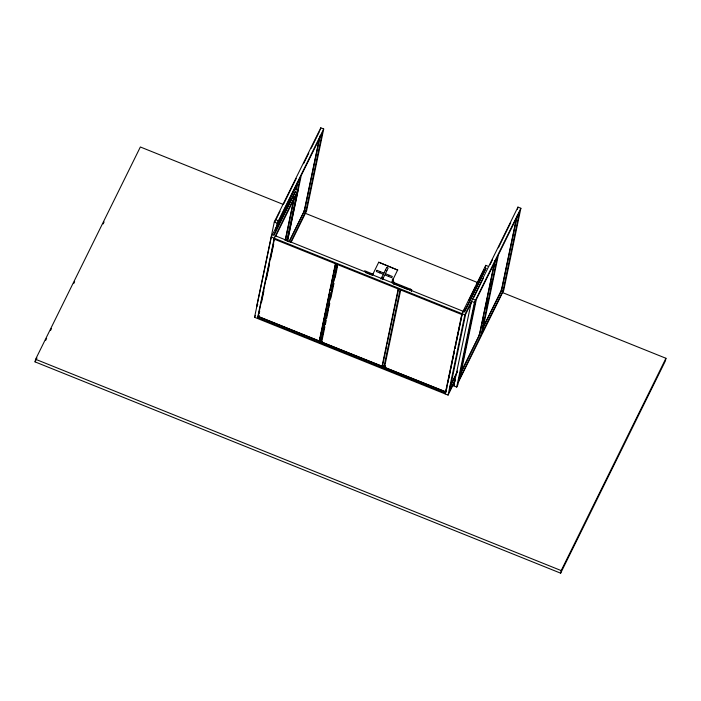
<?xml version="1.0" encoding="UTF-8"?>
<svg xmlns="http://www.w3.org/2000/svg" width="701" height="701" viewBox="0 0 701 701"><rect width="100%" height="100%" fill="white"/><g stroke="black" fill="none" stroke-linecap="round" stroke-linejoin="round"><path stroke-width="1.05" d="M502.591 292.606L665.95 358.281L665.407 360.875L560.642 573.173L35.05 361.874L35.593 359.28L140.358 146.982L283.423 204.499M291.204 242.134L306.565 211.001L323.696 129.002L320.778 127.827L274.275 222.051L256.61 306.635L257.784 304.252M455.229 380.608L448.079 395.092L254.551 317.29L271.313 237.026L295.156 188.718L298.074 189.892L287.34 241.267M275.011 221.805L275.458 219.667L278.376 220.841L277.482 225.126M276.08 228.579L277.202 223.225L323.696 129.002M274.424 238.927L258.17 316.554L319.516 341.221L329.715 292.396M258.643 316.081L258.827 315.222L257.653 317.606L445.337 393.059L446.116 391.465M259.23 313.286L259.677 311.156M261.455 302.622L263.909 290.889M266.362 279.147L269.482 264.216M270.595 258.879L273.714 243.939M275.239 236.675L275.414 235.816L463.098 311.27L462.923 312.129M278.279 224.486L279.164 220.245L300.098 177.809L296.111 196.911M285.149 240.478L294.236 196.963M285.333 240.557L294.42 197.034M295.892 189.918L297.443 182.497M296.067 189.997L297.846 181.506M286.735 240.951L296.541 194.011L275.528 236.57M287.016 240.434L287.909 236.184M292.562 213.893L293.009 211.772M287.498 241.293L301.246 175.487L322.188 133.05L305.776 211.597L290.556 242.458M320.331 129.957L320.778 127.827M319.752 136.677L304.225 210.975L288.996 241.827M320.155 135.687L304.409 211.045L289.18 241.906M318.99 342.263L335.402 263.725M330.153 290.267L333.255 275.414M333.702 273.285L335.472 264.794M322.022 329.391L319.586 341.072L258.24 316.405M322.469 327.271L326.237 309.229M326.684 307.108L329.785 292.247M330.232 290.118L331.117 285.877M331.555 283.756L335.332 265.714M382.317 366.465L320.97 341.808L337.234 264.172M337.225 264.461L320.821 342.999L321.996 340.616L324.878 326.815M325.325 324.694L326.21 320.445M326.657 318.324L328.427 309.833M328.874 307.713L329.759 303.463M330.863 298.162L333.974 283.3M335.078 277.99L337.514 266.319M378.724 262.218L397.669 270.069L378.724 262.218L372.468 275.029M398.203 288.97L381.8 367.517L382.58 365.922M382.615 365.256L386.601 346.154M386.97 344.173L398.58 288.838M400.034 289.706L383.622 368.253L384.805 365.861M450.287 370.776L445.854 392.008L384.507 367.35L400.77 289.715M411.338 291.607L411.732 289.706L393.2 282.258M445.153 393.918L461.924 313.654L485.758 265.346L488.685 266.52M450.734 368.656L454.502 350.614M454.94 348.493L462.038 314.53M446.809 387.618L445.924 391.859L384.507 367.35M447.921 382.308L451.023 367.447M451.47 365.326L454.572 350.465M455.019 348.344L455.904 344.095M456.351 341.974L460.119 323.932M460.557 321.812L462.108 314.381M448.079 395.092L464.842 314.828L517.951 207.102L520.878 208.276L503.747 290.267L458.428 382.106M453.784 385.9L471.458 301.325L474.375 302.499L456.71 387.075L453.784 385.9L454.572 384.314M485.311 267.493L485.758 265.346M494.845 260.702L479.318 334.999L460.759 372.608M495.02 260.772L479.502 335.069L459.987 374.606M481.578 327.367L482.016 325.246M482.463 323.117L483.348 318.876M485.793 307.196L487.563 298.705M489.999 287.033L491.112 281.723M494.214 266.871L494.661 264.741M480.868 335.621L497.281 257.083L476.338 299.511L459.935 378.049L480.868 335.621L478.923 334.841M517.504 209.231L517.951 207.102M516.707 217.003L501.408 290.24L482.849 327.849M517.11 216.022L501.592 290.319L482.551 328.892M502.959 290.862L519.371 212.324L498.429 254.752L482.016 333.299L502.959 290.862L501.013 290.083M560.642 573.173L561.186 570.579L665.95 358.281M35.05 361.874L36.978 357.957M45.67 340.353L46.634 338.39M50.498 330.565L51.462 328.611M73.675 283.607L74.639 281.653M103.126 223.926L104.09 221.972M276.238 219.062L280.05 211.351M283.852 203.641L296.225 178.562M303.559 163.701L308.799 153.098M311.174 148.27L319.27 131.876M275.475 229.595L282.161 216.048M283.116 214.112L290.749 198.637M298.074 189.892L274.24 238.2L257.469 318.464L258.897 315.573M254.551 317.29L255.506 315.362M320.97 341.808L382.387 366.316M366.088 271.357L365.501 272.549L366.965 273.136M379.67 272.838L380.266 271.646M380.967 279.077L383.175 274.608L384.639 275.195L382.431 279.664M388.442 276.36L389.029 275.169M391.456 282.669L397.712 269.85M409.682 290.31L410.269 289.119M463.221 312.024L465.122 308.16M468.943 300.414L475.628 286.875M476.584 284.939L484.225 269.464M471.387 302.56L465.657 314.171L449.613 390.983L455.343 379.372M473.894 297.373L483.41 278.087M490.078 264.584L492.452 259.764M498.358 247.795L510.731 222.725M474.375 302.499L520.878 208.276M449.49 387.46L457.613 371.013M449.674 387.53L457.315 372.056M456.71 387.075L457.884 384.691L475.55 300.107L472.632 298.933M304.62 210.212L306.565 211.001M303.831 210.817L305.776 211.597M304.733 213.069L477.223 282.415M274.275 222.051L277.202 223.225M385.384 270.13L386.847 270.717M381.852 277.289L383.316 277.876M364.625 270.77L373.116 274.187M367.955 273.539L371.933 275.134M393.296 283.721L408.227 289.723M271.313 237.026L464.842 314.828M274.056 239.059L461.74 314.512M383.613 365.387L385.638 366.202M320.532 340.958L322.556 341.781M383.429 366.246L385.462 367.061M35.593 359.28L561.186 570.579M392.875 278.595L394.286 283.861M392.288 279.787L393.419 284.001M295.349 191.653L273.863 235.194L295.349 191.653M376.98 270.323L376.384 271.515L382.956 274.161L383.552 272.969L376.98 270.323M386.707 267.449L384.06 272.812L385.524 273.399L388.17 268.036L386.707 267.449M385.743 273.846L385.147 275.037L391.728 277.684L392.315 276.492L385.743 273.846M485.951 268.281L464.465 311.814L485.951 268.281"/></g></svg>
